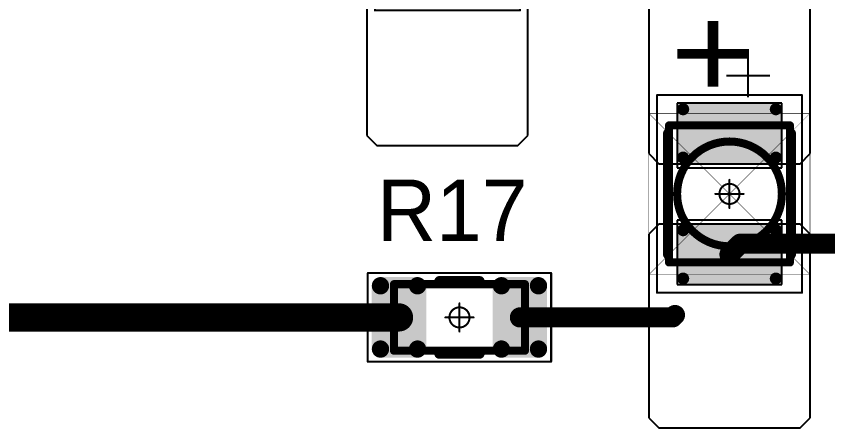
# Model space of a CAD drawing. Header units: millimetres. Extents: x 0 to 1769, y 431 to 1001.
# Drawn here: x 1496.24 to 1516.38, y 569.73 to 579.94 of the extents above; entities that cross this region are included whole.
import ezdxf

# ---------------------------------------------------------------- set-up
doc = ezdxf.new("R2010")
doc.units = ezdxf.units.MM
for name, color, linetype in [('Mechanical13', 56, 'Continuous'), ('Mechanical15', 56, 'Continuous'), ('Mechanical9', 56, 'Continuous'), ('TopLayer', 1, 'Continuous'), ('TopOverlay', 2, 'Continuous'), ('TopPaste', 8, 'Continuous'), ('TopSolder', 216, 'Continuous')]:
    doc.layers.add(name, color=color, linetype=linetype)

# ---------------------------------------------------------------- blocks, each defined once
blk = doc.blocks.new('RC1206S_172')
at = {"layer": 'Mechanical13', "const_width": 0.2}
for points in [[(-1.625, 0.825), (1.625, 0.825)], [(-1.625, -0.825), (-1.625, 0.825)], [(1.625, -0.825), (1.625, 0.825)], [(-1.625, -0.825), (1.625, -0.825)]]:
    blk.add_lwpolyline(points, dxfattribs=at)
at = {"layer": 'Mechanical13', "const_width": 0.1}
for points in [[(-1.675, 0.825, 1), (-1.575, 0.825, 1)], [(-1.675, 0.825, 1), (-1.575, 0.825, 1)], [(1.575, 0.825, 1), (1.675, 0.825, 1)], [(1.575, 0.825, 1), (1.675, 0.825, 1)], [(-1.675, -0.825, 1), (-1.575, -0.825, 1)], [(-1.675, -0.825, 1), (-1.575, -0.825, 1)], [(1.575, -0.825, 1), (1.675, -0.825, 1)], [(1.575, -0.825, 1), (1.675, -0.825, 1)]]:
    blk.add_lwpolyline(points, format="xyb", close=True, dxfattribs=at)
at = {"layer": 'Mechanical15', "const_width": 0.05}
for points in [[(-2.275, 1.1), (2.275, 1.1)], [(-2.275, -1.1), (-2.275, 1.1)], [(2.275, -1.1), (2.275, 1.1)], [(0, -0.35), (0, 0.35)], [(-0.35, 0), (0.35, 0)], [(-2.275, -1.1), (2.275, -1.1)]]:
    blk.add_lwpolyline(points, dxfattribs=at)
at = {"layer": 'Mechanical15'}
for points, const_width in [([(-2.287, 1.1, 1), (-2.262, 1.1, 1)], 0.025), ([(-2.287, 1.1, 1), (-2.262, 1.1, 1)], 0.025), ([(2.262, 1.1, 1), (2.287, 1.1, 1)], 0.025), ([(2.262, 1.1, 1), (2.287, 1.1, 1)], 0.025), ([(0.25, 0, 1), (-0.25, 0, 1)], 0.05), ([(-0.012, 0.35, 1), (0.012, 0.35, 1)], 0.025), ([(-0.362, 0, 1), (-0.337, 0, 1)], 0.025), ([(-0.262, 0, 1), (-0.238, 0, 1)], 0.025), ([(0.238, 0, 1), (0.262, 0, 1)], 0.025), ([(0.337, 0, 1), (0.362, 0, 1)], 0.025), ([(-0.012, -0.35, 1), (0.012, -0.35, 1)], 0.025), ([(-2.287, -1.1, 1), (-2.262, -1.1, 1)], 0.025), ([(-2.287, -1.1, 1), (-2.262, -1.1, 1)], 0.025), ([(2.262, -1.1, 1), (2.287, -1.1, 1)], 0.025), ([(2.262, -1.1, 1), (2.287, -1.1, 1)], 0.025)]:
    blk.add_lwpolyline(points, format="xyb", close=True, dxfattribs=dict(at, const_width=const_width))
at = {"layer": 'TopLayer', "const_width": 0.115}
for points in [[(-2.018, 0.785, 1), (-1.903, 0.785, 1)], [(-1.098, 0.785, 1), (-0.983, 0.785, 1)], [(0.983, 0.785, 1), (1.098, 0.785, 1)], [(1.903, 0.785, 1), (2.018, 0.785, 1)], [(-2.018, -0.785, 1), (-1.903, -0.785, 1)], [(-1.098, -0.785, 1), (-0.983, -0.785, 1)], [(0.983, -0.785, 1), (1.098, -0.785, 1)], [(1.903, -0.785, 1), (2.018, -0.785, 1)]]:
    blk.add_lwpolyline(points, format="xyb", close=True, dxfattribs=at)
at = {"layer": 'TopLayer'}
for points in [[(-1.96, -0.9), (-1.04, -0.9), (-1.96, 0.9), (-1.04, 0.9)], [(1.04, -0.9), (1.96, -0.9), (1.04, 0.9), (1.96, 0.9)], [(-2.075, -0.785), (-0.925, -0.785), (-2.075, 0.785), (-0.925, 0.785)], [(0.925, -0.785), (2.075, -0.785), (0.925, 0.785), (2.075, 0.785)]]:
    blk.add_solid(points, dxfattribs=at)
at = {"layer": 'TopOverlay', "const_width": 0.25}
for points in [[(-0.5, 0.9), (0.5, 0.9)], [(-0.5, -0.9), (0.5, -0.9)]]:
    blk.add_lwpolyline(points, dxfattribs=at)
at = {"layer": 'TopOverlay', "const_width": 0.125}
for points in [[(-0.562, 0.9, 1), (-0.437, 0.9, 1)], [(0.437, 0.9, 1), (0.562, 0.9, 1)], [(-0.562, -0.9, 1), (-0.437, -0.9, 1)], [(0.437, -0.9, 1), (0.562, -0.9, 1)]]:
    blk.add_lwpolyline(points, format="xyb", close=True, dxfattribs=at)
at = {"layer": 'TopPaste', "const_width": 0.09}
for points in [[(-2.005, 0.785, 1), (-1.915, 0.785, 1)], [(-1.085, 0.785, 1), (-0.995, 0.785, 1)], [(0.995, 0.785, 1), (1.085, 0.785, 1)], [(1.915, 0.785, 1), (2.005, 0.785, 1)], [(-2.005, -0.785, 1), (-1.915, -0.785, 1)], [(-1.085, -0.785, 1), (-0.995, -0.785, 1)], [(0.995, -0.785, 1), (1.085, -0.785, 1)], [(1.915, -0.785, 1), (2.005, -0.785, 1)]]:
    blk.add_lwpolyline(points, format="xyb", close=True, dxfattribs=at)
at = {"layer": 'TopPaste'}
for points in [[(-1.96, -0.875), (-1.04, -0.875), (-1.96, 0.875), (-1.04, 0.875)], [(1.04, -0.875), (1.96, -0.875), (1.04, 0.875), (1.96, 0.875)], [(-2.05, -0.785), (-0.95, -0.785), (-2.05, 0.785), (-0.95, 0.785)], [(0.95, -0.785), (2.05, -0.785), (0.95, 0.785), (2.05, 0.785)]]:
    blk.add_solid(points, dxfattribs=at)
at = {"layer": 'TopSolder', "const_width": 0.215}
for points in [[(-2.068, 0.785, 1), (-1.853, 0.785, 1)], [(-1.148, 0.785, 1), (-0.933, 0.785, 1)], [(0.933, 0.785, 1), (1.148, 0.785, 1)], [(1.853, 0.785, 1), (2.068, 0.785, 1)], [(-2.068, -0.785, 1), (-1.853, -0.785, 1)], [(-1.148, -0.785, 1), (-0.933, -0.785, 1)], [(0.933, -0.785, 1), (1.148, -0.785, 1)], [(1.853, -0.785, 1), (2.068, -0.785, 1)]]:
    blk.add_lwpolyline(points, format="xyb", close=True, dxfattribs=at)
at = {"layer": 'TopSolder'}
for points in [[(-1.96, -1), (-1.04, -1), (-1.96, 1), (-1.04, 1)], [(1.04, -1), (1.96, -1), (1.04, 1), (1.96, 1)], [(-2.175, -0.785), (-0.825, -0.785), (-2.175, 0.785), (-0.825, 0.785)], [(0.825, -0.785), (2.175, -0.785), (0.825, 0.785), (2.175, 0.785)]]:
    blk.add_solid(points, dxfattribs=at)
blk = doc.blocks.new('T66G_284')
at = {"layer": 'Mechanical13'}
for p, q in [((2.936, 0.071), (2.936, -1)), ((2.4, -0.464), (3.471, -0.464))]:
    blk.add_line(p, q, dxfattribs=at)
at = {"layer": 'Mechanical13', "const_width": 0.2}
for points in [[(-1.7, 1.5), (1.7, 1.5)], [(-1.7, 1.5), (-1.7, -1.5)], [(1.7, 1.5), (1.7, -1.5)], [(-1.7, -1.5), (1.7, -1.5)]]:
    blk.add_lwpolyline(points, dxfattribs=at)
at = {"layer": 'Mechanical13'}
for points, const_width in [([(-1.75, 1.5, 1), (-1.65, 1.5, 1)], 0.1), ([(-1.75, 1.5, 1), (-1.65, 1.5, 1)], 0.1), ([(1.65, 1.5, 1), (1.75, 1.5, 1)], 0.1), ([(1.65, 1.5, 1), (1.75, 1.5, 1)], 0.1), ([(1.3, 0, 1), (-1.3, 0, 1)], 0.2), ([(-1.35, 0, 1), (-1.25, 0, 1)], 0.1), ([(1.25, 0, 1), (1.35, 0, 1)], 0.1), ([(-1.75, -1.5, 1), (-1.65, -1.5, 1)], 0.1), ([(-1.75, -1.5, 1), (-1.65, -1.5, 1)], 0.1), ([(1.65, -1.5, 1), (1.75, -1.5, 1)], 0.1), ([(1.65, -1.5, 1), (1.75, -1.5, 1)], 0.1)]:
    blk.add_lwpolyline(points, format="xyb", close=True, dxfattribs=dict(at, const_width=const_width))
at = {"layer": 'Mechanical15', "const_width": 0.05}
for points in [[(-2.45, 1.8), (-2.45, -1.8)], [(-2.45, 1.8), (2.45, 1.8)], [(2.45, 1.8), (2.45, -1.8)], [(0, 0.35), (0, -0.35)], [(-0.35, 0), (0.35, 0)], [(-2.45, -1.8), (2.45, -1.8)]]:
    blk.add_lwpolyline(points, dxfattribs=at)
at = {"layer": 'Mechanical15'}
for points, const_width in [([(-2.462, 1.8, 1), (-2.438, 1.8, 1)], 0.025), ([(-2.462, 1.8, 1), (-2.438, 1.8, 1)], 0.025), ([(2.438, 1.8, 1), (2.462, 1.8, 1)], 0.025), ([(2.438, 1.8, 1), (2.462, 1.8, 1)], 0.025), ([(0.25, 0, 1), (-0.25, 0, 1)], 0.05), ([(-0.012, 0.35, 1), (0.012, 0.35, 1)], 0.025), ([(-0.362, 0, 1), (-0.337, 0, 1)], 0.025), ([(-0.262, 0, 1), (-0.238, 0, 1)], 0.025), ([(0.238, 0, 1), (0.262, 0, 1)], 0.025), ([(0.337, 0, 1), (0.362, 0, 1)], 0.025), ([(-0.012, -0.35, 1), (0.012, -0.35, 1)], 0.025), ([(-2.462, -1.8, 1), (-2.438, -1.8, 1)], 0.025), ([(-2.462, -1.8, 1), (-2.438, -1.8, 1)], 0.025), ([(2.438, -1.8, 1), (2.462, -1.8, 1)], 0.025), ([(2.438, -1.8, 1), (2.462, -1.8, 1)], 0.025)]:
    blk.add_lwpolyline(points, format="xyb", close=True, dxfattribs=dict(at, const_width=const_width))
at = {"layer": 'TopLayer'}
for p, q in [((-5.55, 2), (-5.8, 1.75)), ((-1, 2), (-5.55, 2)), ((-0.75, 1.75), (-1, 2)), ((1, 2), (0.75, 1.75)), ((5.55, 2), (1, 2)), ((5.8, 1.75), (5.55, 2)), ((-5.8, 1.75), (-5.8, -1.75)), ((-0.75, -1.75), (-0.75, 1.75)), ((0.75, 1.75), (0.75, -1.75)), ((5.8, -1.75), (5.8, 1.75)), ((-5.8, -1.75), (-5.55, -2)), ((-1, -2), (-0.75, -1.75)), ((0.75, -1.75), (1, -2)), ((5.55, -2), (5.8, -1.75)), ((-5.55, -2), (-1, -2)), ((1, -2), (5.55, -2))]:
    blk.add_line(p, q, dxfattribs=at)
at = {"layer": 'TopLayer', "const_width": 0.15}
for points in [[(-2.175, 1.15, 1), (-2.025, 1.15, 1)], [(-0.975, 1.15, 1), (-0.825, 1.15, 1)], [(0.825, 1.15, 1), (0.975, 1.15, 1)], [(2.025, 1.15, 1), (2.175, 1.15, 1)], [(-2.175, -1.15, 1), (-2.025, -1.15, 1)], [(-0.975, -1.15, 1), (-0.825, -1.15, 1)], [(0.825, -1.15, 1), (0.975, -1.15, 1)], [(2.025, -1.15, 1), (2.175, -1.15, 1)]]:
    blk.add_lwpolyline(points, format="xyb", close=True, dxfattribs=at)
at = {"layer": 'TopLayer'}
for points in [[(-0.9, 1.3), (-2.1, 1.3), (-0.9, -1.3), (-2.1, -1.3)], [(2.1, 1.3), (0.9, 1.3), (2.1, -1.3), (0.9, -1.3)], [(-0.75, 1.15), (-2.25, 1.15), (-0.75, -1.15), (-2.25, -1.15)], [(2.25, 1.15), (0.75, 1.15), (2.25, -1.15), (0.75, -1.15)]]:
    blk.add_solid(points, dxfattribs=at)
at = {"layer": 'TopOverlay', "const_width": 0.25}
for points in [[(-1.5, 1.525), (1.5, 1.525)], [(-1.5, -1.525), (1.5, -1.525)]]:
    blk.add_lwpolyline(points, dxfattribs=at)
at = {"layer": 'TopOverlay', "const_width": 0.125}
for points in [[(-1.562, 1.525, 1), (-1.438, 1.525, 1)], [(1.438, 1.525, 1), (1.562, 1.525, 1)], [(-1.562, -1.525, 1), (-1.438, -1.525, 1)], [(1.438, -1.525, 1), (1.562, -1.525, 1)]]:
    blk.add_lwpolyline(points, format="xyb", close=True, dxfattribs=at)
at = {"layer": 'TopPaste', "const_width": 0.125}
for points in [[(-2.163, 1.15, 1), (-2.038, 1.15, 1)], [(-0.963, 1.15, 1), (-0.838, 1.15, 1)], [(0.838, 1.15, 1), (0.963, 1.15, 1)], [(2.038, 1.15, 1), (2.163, 1.15, 1)], [(-2.163, -1.15, 1), (-2.038, -1.15, 1)], [(-0.963, -1.15, 1), (-0.838, -1.15, 1)], [(0.838, -1.15, 1), (0.963, -1.15, 1)], [(2.038, -1.15, 1), (2.163, -1.15, 1)]]:
    blk.add_lwpolyline(points, format="xyb", close=True, dxfattribs=at)
at = {"layer": 'TopPaste'}
for points in [[(-0.9, 1.275), (-2.1, 1.275), (-0.9, -1.275), (-2.1, -1.275)], [(2.1, 1.275), (0.9, 1.275), (2.1, -1.275), (0.9, -1.275)], [(-0.775, 1.15), (-2.225, 1.15), (-0.775, -1.15), (-2.225, -1.15)], [(2.225, 1.15), (0.775, 1.15), (2.225, -1.15), (0.775, -1.15)]]:
    blk.add_solid(points, dxfattribs=at)
at = {"layer": 'TopSolder'}
for p, q in [((-2.25, 1.3), (-2.25, -1.3)), ((-0.65, 1.3), (-2.25, 1.3)), ((-0.65, -1.3), (-0.65, 1.3)), ((0.65, 1.3), (0.65, -1.3)), ((2.25, 1.3), (0.65, 1.3)), ((2.25, -1.3), (2.25, 1.3)), ((-2.25, -1.3), (-0.65, -1.3)), ((0.65, -1.3), (2.25, -1.3))]:
    blk.add_line(p, q, dxfattribs=at)
at = {"layer": 'TopOverlay'}
blk.add_text('+', height=2.5, dxfattribs=at).set_placement((2.5, -0.8))
blk = doc.blocks.new('T66G_285')
at = {"layer": 'Mechanical13'}
for p, q in [((2.936, 0.071), (2.936, -1)), ((2.4, -0.464), (3.471, -0.464))]:
    blk.add_line(p, q, dxfattribs=at)
at = {"layer": 'Mechanical13', "const_width": 0.2}
for points in [[(-1.7, 1.5), (1.7, 1.5)], [(-1.7, 1.5), (-1.7, -1.5)], [(1.7, 1.5), (1.7, -1.5)], [(-1.7, -1.5), (1.7, -1.5)]]:
    blk.add_lwpolyline(points, dxfattribs=at)
at = {"layer": 'Mechanical13'}
for points, const_width in [([(-1.75, 1.5, 1), (-1.65, 1.5, 1)], 0.1), ([(-1.75, 1.5, 1), (-1.65, 1.5, 1)], 0.1), ([(1.65, 1.5, 1), (1.75, 1.5, 1)], 0.1), ([(1.65, 1.5, 1), (1.75, 1.5, 1)], 0.1), ([(1.3, 0, 1), (-1.3, 0, 1)], 0.2), ([(-1.35, 0, 1), (-1.25, 0, 1)], 0.1), ([(1.25, 0, 1), (1.35, 0, 1)], 0.1), ([(-1.75, -1.5, 1), (-1.65, -1.5, 1)], 0.1), ([(-1.75, -1.5, 1), (-1.65, -1.5, 1)], 0.1), ([(1.65, -1.5, 1), (1.75, -1.5, 1)], 0.1), ([(1.65, -1.5, 1), (1.75, -1.5, 1)], 0.1)]:
    blk.add_lwpolyline(points, format="xyb", close=True, dxfattribs=dict(at, const_width=const_width))
at = {"layer": 'Mechanical15', "const_width": 0.05}
for points in [[(-2.45, 1.8), (-2.45, -1.8)], [(-2.45, 1.8), (2.45, 1.8)], [(2.45, 1.8), (2.45, -1.8)], [(0, 0.35), (0, -0.35)], [(-0.35, 0), (0.35, 0)], [(-2.45, -1.8), (2.45, -1.8)]]:
    blk.add_lwpolyline(points, dxfattribs=at)
at = {"layer": 'Mechanical15'}
for points, const_width in [([(-2.462, 1.8, 1), (-2.438, 1.8, 1)], 0.025), ([(-2.462, 1.8, 1), (-2.438, 1.8, 1)], 0.025), ([(2.438, 1.8, 1), (2.462, 1.8, 1)], 0.025), ([(2.438, 1.8, 1), (2.462, 1.8, 1)], 0.025), ([(0.25, 0, 1), (-0.25, 0, 1)], 0.05), ([(-0.012, 0.35, 1), (0.012, 0.35, 1)], 0.025), ([(-0.362, 0, 1), (-0.337, 0, 1)], 0.025), ([(-0.262, 0, 1), (-0.238, 0, 1)], 0.025), ([(0.238, 0, 1), (0.262, 0, 1)], 0.025), ([(0.337, 0, 1), (0.362, 0, 1)], 0.025), ([(-0.012, -0.35, 1), (0.012, -0.35, 1)], 0.025), ([(-2.462, -1.8, 1), (-2.438, -1.8, 1)], 0.025), ([(-2.462, -1.8, 1), (-2.438, -1.8, 1)], 0.025), ([(2.438, -1.8, 1), (2.462, -1.8, 1)], 0.025), ([(2.438, -1.8, 1), (2.462, -1.8, 1)], 0.025)]:
    blk.add_lwpolyline(points, format="xyb", close=True, dxfattribs=dict(at, const_width=const_width))
at = {"layer": 'TopLayer'}
for p, q in [((-5.55, 2), (-5.8, 1.75)), ((-1, 2), (-5.55, 2)), ((-0.75, 1.75), (-1, 2)), ((1, 2), (0.75, 1.75)), ((5.55, 2), (1, 2)), ((5.8, 1.75), (5.55, 2)), ((-5.8, 1.75), (-5.8, -1.75)), ((-0.75, -1.75), (-0.75, 1.75)), ((0.75, 1.75), (0.75, -1.75)), ((5.8, -1.75), (5.8, 1.75)), ((-5.8, -1.75), (-5.55, -2)), ((-1, -2), (-0.75, -1.75)), ((0.75, -1.75), (1, -2)), ((5.55, -2), (5.8, -1.75)), ((-5.55, -2), (-1, -2)), ((1, -2), (5.55, -2))]:
    blk.add_line(p, q, dxfattribs=at)
at = {"layer": 'TopLayer', "const_width": 0.15}
for points in [[(-2.175, 1.15, 1), (-2.025, 1.15, 1)], [(-0.975, 1.15, 1), (-0.825, 1.15, 1)], [(0.825, 1.15, 1), (0.975, 1.15, 1)], [(2.025, 1.15, 1), (2.175, 1.15, 1)], [(-2.175, -1.15, 1), (-2.025, -1.15, 1)], [(-0.975, -1.15, 1), (-0.825, -1.15, 1)], [(0.825, -1.15, 1), (0.975, -1.15, 1)], [(2.025, -1.15, 1), (2.175, -1.15, 1)]]:
    blk.add_lwpolyline(points, format="xyb", close=True, dxfattribs=at)
at = {"layer": 'TopLayer'}
for points in [[(-0.9, 1.3), (-2.1, 1.3), (-0.9, -1.3), (-2.1, -1.3)], [(2.1, 1.3), (0.9, 1.3), (2.1, -1.3), (0.9, -1.3)], [(-0.75, 1.15), (-2.25, 1.15), (-0.75, -1.15), (-2.25, -1.15)], [(2.25, 1.15), (0.75, 1.15), (2.25, -1.15), (0.75, -1.15)]]:
    blk.add_solid(points, dxfattribs=at)
at = {"layer": 'TopOverlay', "const_width": 0.25}
for points in [[(-1.5, 1.525), (1.5, 1.525)], [(-1.5, -1.525), (1.5, -1.525)]]:
    blk.add_lwpolyline(points, dxfattribs=at)
at = {"layer": 'TopOverlay', "const_width": 0.125}
for points in [[(-1.562, 1.525, 1), (-1.438, 1.525, 1)], [(1.438, 1.525, 1), (1.562, 1.525, 1)], [(-1.562, -1.525, 1), (-1.438, -1.525, 1)], [(1.438, -1.525, 1), (1.562, -1.525, 1)]]:
    blk.add_lwpolyline(points, format="xyb", close=True, dxfattribs=at)
at = {"layer": 'TopPaste', "const_width": 0.125}
for points in [[(-2.163, 1.15, 1), (-2.038, 1.15, 1)], [(-0.963, 1.15, 1), (-0.838, 1.15, 1)], [(0.838, 1.15, 1), (0.963, 1.15, 1)], [(2.038, 1.15, 1), (2.163, 1.15, 1)], [(-2.163, -1.15, 1), (-2.038, -1.15, 1)], [(-0.963, -1.15, 1), (-0.838, -1.15, 1)], [(0.838, -1.15, 1), (0.963, -1.15, 1)], [(2.038, -1.15, 1), (2.163, -1.15, 1)]]:
    blk.add_lwpolyline(points, format="xyb", close=True, dxfattribs=at)
at = {"layer": 'TopPaste'}
for points in [[(-0.9, 1.275), (-2.1, 1.275), (-0.9, -1.275), (-2.1, -1.275)], [(2.1, 1.275), (0.9, 1.275), (2.1, -1.275), (0.9, -1.275)], [(-0.775, 1.15), (-2.225, 1.15), (-0.775, -1.15), (-2.225, -1.15)], [(2.225, 1.15), (0.775, 1.15), (2.225, -1.15), (0.775, -1.15)]]:
    blk.add_solid(points, dxfattribs=at)
at = {"layer": 'TopSolder'}
for p, q in [((-2.25, 1.3), (-2.25, -1.3)), ((-0.65, 1.3), (-2.25, 1.3)), ((-0.65, -1.3), (-0.65, 1.3)), ((0.65, 1.3), (0.65, -1.3)), ((2.25, 1.3), (0.65, 1.3)), ((2.25, -1.3), (2.25, 1.3)), ((-2.25, -1.3), (-0.65, -1.3)), ((0.65, -1.3), (2.25, -1.3))]:
    blk.add_line(p, q, dxfattribs=at)
at = {"layer": 'TopOverlay'}
blk.add_text('+', height=2.5, dxfattribs=at).set_placement((2.5, -0.8))

msp = doc.modelspace()

# ---------------------------------------------------------------- linework, layer by layer
at = {"layer": 'Mechanical9'}
for points, const_width in [([(1511.94, 573.528), (1511.94, 577.528)], 0.0127), ([(1511.94, 577.528), (1515.94, 577.528)], 0.0127), ([(1511.94, 577.528), (1515.94, 573.528)], 0.01), ([(1511.94, 573.528), (1515.94, 577.528)], 0.01), ([(1515.94, 573.528), (1515.94, 577.528)], 0.0127), ([(1511.94, 573.528), (1515.94, 573.528)], 0.0127)]:
    msp.add_lwpolyline(points, dxfattribs=dict(at, const_width=const_width))
for points, const_width in [([(1511.937, 577.528, 1), (1511.943, 577.528, 1)], 0.00635), ([(1511.937, 577.528, 1), (1511.943, 577.528, 1)], 0.00635), ([(1511.938, 577.528, 1), (1511.943, 577.528, 1)], 0.005), ([(1515.937, 577.528, 1), (1515.943, 577.528, 1)], 0.00635), ([(1515.937, 577.528, 1), (1515.943, 577.528, 1)], 0.00635), ([(1515.938, 577.528, 1), (1515.943, 577.528, 1)], 0.005), ([(1511.937, 573.528, 1), (1511.943, 573.528, 1)], 0.00635), ([(1511.937, 573.528, 1), (1511.943, 573.528, 1)], 0.00635), ([(1511.938, 573.528, 1), (1511.943, 573.528, 1)], 0.005), ([(1515.937, 573.528, 1), (1515.943, 573.528, 1)], 0.00635), ([(1515.937, 573.528, 1), (1515.943, 573.528, 1)], 0.00635), ([(1515.938, 573.528, 1), (1515.943, 573.528, 1)], 0.005)]:
    msp.add_lwpolyline(points, format="xyb", close=True, dxfattribs=dict(at, const_width=const_width))
at = {"layer": 'TopLayer'}
for points, const_width in [([(1513.94, 574.028), (1514.204, 574.292)], 0.5), ([(1514.204, 574.292), (1517.122, 574.292)], 0.5), ([(1466.572, 572.465), (1505.74, 572.465)], 0.7), ([(1508.74, 572.465), (1512.528, 572.465)], 0.5), ([(1512.528, 572.465), (1512.587, 572.524)], 0.5)]:
    msp.add_lwpolyline(points, dxfattribs=dict(at, const_width=const_width))
for points, const_width in [([(1514.079, 574.292, 1), (1514.329, 574.292, 1)], 0.25), ([(1514.079, 574.292, 1), (1514.329, 574.292, 1)], 0.25), ([(1513.815, 574.028, 1), (1514.065, 574.028, 1)], 0.25), ([(1505.565, 572.465, 1), (1505.915, 572.465, 1)], 0.35), ([(1508.615, 572.465, 1), (1508.865, 572.465, 1)], 0.25), ([(1512.403, 572.465, 1), (1512.653, 572.465, 1)], 0.25), ([(1512.403, 572.465, 1), (1512.653, 572.465, 1)], 0.25), ([(1512.462, 572.524, 1), (1512.712, 572.524, 1)], 0.25)]:
    msp.add_lwpolyline(points, format="xyb", close=True, dxfattribs=dict(at, const_width=const_width))

# ---------------------------------------------------------------- block references
for name, p, rotation in [('T66G_285', (1506.94, 582.528), 90), ('T66G_284', (1513.94, 575.528), 90), ('RC1206S_172', (1507.24, 572.465), 360)]:
    msp.add_blockref(name, p, dxfattribs=dict(rotation=rotation))

# ---------------------------------------------------------------- texts
at = {"layer": 'TopOverlay'}
msp.add_text('R17', height=1.524, dxfattribs=at).set_placement((1505.188, 574.36))

doc.saveas('drawing.dxf')
